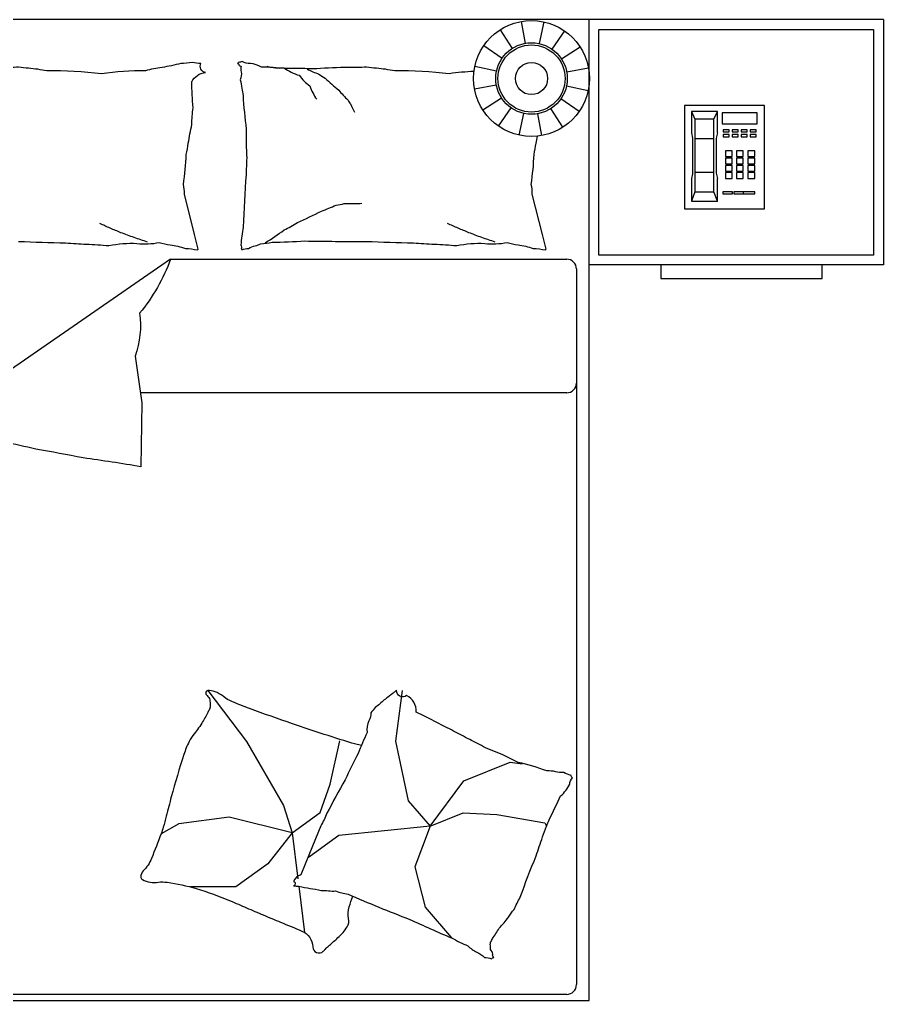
# Model space of a CAD drawing. Header units: inches. Extents: x 8.1 to 50.6, y 12.7 to 37.5.
# Drawn here: x 37.934 to 39.695, y 18.427 to 20.427 of the extents above; entities that cross this region are included whole.
import ezdxf

# ---------------------------------------------------------------- set-up
doc = ezdxf.new("R2010")
doc.units = ezdxf.units.IN
doc.header["$MEASUREMENT"] = 0
doc.layers.add('02', color=2, linetype='Continuous')

msp = doc.modelspace()

# ---------------------------------------------------------------- linework, layer by layer
at = {"layer": '02'}
for p, q in [((38.9566, 20.4235), (38.9647, 20.3789)), ((39.0027, 20.4227), (38.9931, 20.3784)), ((38.9137, 20.4065), (38.9383, 20.3684)), ((39.045, 20.4044), (39.0192, 20.3671)), ((38.8805, 20.3745), (38.9178, 20.3486)), ((39.0771, 20.3712), (39.039, 20.3467)), ((38.8622, 20.3321), (38.9065, 20.3226)), ((39.0941, 20.3283), (39.0495, 20.3202)), ((38.8614, 20.286), (38.906, 20.2941)), ((39.0933, 20.2822), (39.049, 20.2918)), ((38.8784, 20.2431), (38.9165, 20.2677)), ((39.075, 20.2399), (39.0377, 20.2657)), ((38.9105, 20.2099), (38.9363, 20.2472)), ((39.0418, 20.2078), (39.0173, 20.2459)), ((39.2898, 20.2525), (39.2898, 20.0417)), ((39.4527, 20.2525), (39.2898, 20.2525)), ((39.3573, 20.1965), (39.3573, 20.2402)), ((39.4527, 20.0417), (39.4527, 20.2525)), ((38.9528, 20.1916), (38.9624, 20.2359)), ((38.9989, 20.1908), (38.9908, 20.2354)), ((39.3037, 20.2399), (39.3037, 20.1965)), ((39.3037, 20.2399), (39.311, 20.2243)), ((39.3573, 20.2399), (39.3037, 20.2399)), ((39.311, 20.2243), (39.311, 20.0761)), ((39.3494, 20.2243), (39.311, 20.2243)), ((39.3494, 20.2243), (39.3573, 20.2399)), ((39.3494, 20.0761), (39.3494, 20.2243)), ((39.3666, 20.2371), (39.3666, 20.2145)), ((39.4376, 20.2371), (39.3666, 20.2371)), ((39.4376, 20.2145), (39.4376, 20.2371)), ((39.3666, 20.2145), (39.4376, 20.2145)), ((39.3683, 20.2026), (39.3683, 20.1984)), ((39.381, 20.2026), (39.3683, 20.2026)), ((39.381, 20.1984), (39.381, 20.2026)), ((39.3867, 20.2026), (39.3867, 20.1984)), ((39.3994, 20.2026), (39.3867, 20.2026)), ((39.3994, 20.1984), (39.3994, 20.2026)), ((39.405, 20.2026), (39.405, 20.1984)), ((39.4178, 20.2026), (39.405, 20.2026)), ((39.4178, 20.1984), (39.4178, 20.2026)), ((39.4234, 20.2026), (39.4234, 20.1984)), ((39.4361, 20.2026), (39.4234, 20.2026)), ((39.4361, 20.1984), (39.4361, 20.2026)), ((39.3037, 20.1965), (39.3061, 20.1853)), ((39.3061, 20.1853), (39.3061, 20.1131)), ((39.3494, 20.1843), (39.311, 20.1843)), ((39.3573, 20.1965), (39.3542, 20.1853)), ((39.3542, 20.1853), (39.3542, 20.1143)), ((39.3683, 20.1984), (39.381, 20.1984)), ((39.3683, 20.1928), (39.3683, 20.1885)), ((39.381, 20.1928), (39.3683, 20.1928)), ((39.3683, 20.1885), (39.381, 20.1885)), ((39.381, 20.1885), (39.381, 20.1928)), ((39.3867, 20.1984), (39.3994, 20.1984)), ((39.3867, 20.1928), (39.3867, 20.1885)), ((39.3994, 20.1928), (39.3867, 20.1928)), ((39.3867, 20.1885), (39.3994, 20.1885)), ((39.3994, 20.1885), (39.3994, 20.1928)), ((39.405, 20.1984), (39.4178, 20.1984)), ((39.405, 20.1928), (39.405, 20.1885)), ((39.4178, 20.1928), (39.405, 20.1928)), ((39.405, 20.1885), (39.4178, 20.1885)), ((39.4178, 20.1885), (39.4178, 20.1928)), ((39.4234, 20.1984), (39.4361, 20.1984)), ((39.4234, 20.1928), (39.4234, 20.1885)), ((39.4361, 20.1928), (39.4234, 20.1928)), ((39.4234, 20.1885), (39.4361, 20.1885)), ((39.4361, 20.1885), (39.4361, 20.1928)), ((39.3732, 20.1597), (39.3732, 20.1481)), ((39.387, 20.1597), (39.3732, 20.1597)), ((39.3732, 20.1481), (39.387, 20.1481)), ((39.3732, 20.1449), (39.3732, 20.1333)), ((39.387, 20.1449), (39.3732, 20.1449)), ((39.387, 20.1481), (39.387, 20.1597)), ((39.387, 20.1333), (39.387, 20.1449)), ((39.3958, 20.1597), (39.3958, 20.1481)), ((39.4096, 20.1597), (39.3958, 20.1597)), ((39.3958, 20.1481), (39.4096, 20.1481)), ((39.3958, 20.1449), (39.3958, 20.1333)), ((39.4096, 20.1449), (39.3958, 20.1449)), ((39.4096, 20.1481), (39.4096, 20.1597)), ((39.4096, 20.1333), (39.4096, 20.1449)), ((39.4192, 20.1597), (39.4192, 20.1481)), ((39.4329, 20.1597), (39.4192, 20.1597)), ((39.4192, 20.1481), (39.4329, 20.1481)), ((39.4192, 20.1449), (39.4192, 20.1333)), ((39.4329, 20.1449), (39.4192, 20.1449)), ((39.4329, 20.1481), (39.4329, 20.1597)), ((39.4329, 20.1333), (39.4329, 20.1449)), ((39.3732, 20.1333), (39.387, 20.1333)), ((39.3732, 20.1301), (39.3732, 20.1185)), ((39.387, 20.1301), (39.3732, 20.1301)), ((39.387, 20.1185), (39.387, 20.1301)), ((39.3958, 20.1333), (39.4096, 20.1333)), ((39.3958, 20.1301), (39.3958, 20.1185)), ((39.4096, 20.1301), (39.3958, 20.1301)), ((39.4096, 20.1185), (39.4096, 20.1301)), ((39.4192, 20.1333), (39.4329, 20.1333)), ((39.4192, 20.1301), (39.4192, 20.1185)), ((39.4329, 20.1301), (39.4192, 20.1301)), ((39.4329, 20.1185), (39.4329, 20.1301)), ((39.3061, 20.1131), (39.3037, 20.1034)), ((39.3037, 20.1034), (39.3037, 20.0568)), ((39.311, 20.1164), (39.3494, 20.1164)), ((39.3542, 20.1143), (39.3573, 20.1034)), ((39.3573, 20.0562), (39.3573, 20.1034)), ((39.3732, 20.1185), (39.387, 20.1185)), ((39.3732, 20.1153), (39.3732, 20.1036)), ((39.387, 20.1153), (39.3732, 20.1153)), ((39.3732, 20.1036), (39.387, 20.1036)), ((39.387, 20.1036), (39.387, 20.1153)), ((39.3958, 20.1185), (39.4096, 20.1185)), ((39.3958, 20.1153), (39.3958, 20.1036)), ((39.4096, 20.1153), (39.3958, 20.1153)), ((39.3958, 20.1036), (39.4096, 20.1036)), ((39.4096, 20.1036), (39.4096, 20.1153)), ((39.4192, 20.1185), (39.4329, 20.1185)), ((39.4192, 20.1153), (39.4192, 20.1036)), ((39.4329, 20.1153), (39.4192, 20.1153)), ((39.4192, 20.1036), (39.4329, 20.1036)), ((39.4329, 20.1036), (39.4329, 20.1153)), ((39.311, 20.0761), (39.3037, 20.0568)), ((39.311, 20.0761), (39.3494, 20.0761)), ((39.3573, 20.0568), (39.3494, 20.0761)), ((39.3679, 20.0761), (39.3679, 20.0721)), ((39.3878, 20.0761), (39.3679, 20.0761)), ((39.3679, 20.0721), (39.3878, 20.0721)), ((39.3878, 20.0721), (39.3878, 20.0761)), ((39.3905, 20.0761), (39.3905, 20.0721)), ((39.4329, 20.0761), (39.3905, 20.0761)), ((39.3905, 20.0721), (39.4329, 20.0721)), ((39.4103, 20.0721), (39.4103, 20.0761)), ((39.4329, 20.0721), (39.4329, 20.0761)), ((39.2898, 20.0417), (39.4527, 20.0417)), ((39.3037, 20.0568), (39.3573, 20.0568)), ((38.2418, 19.9388), (37.6237, 19.5114)), ((38.2418, 19.9388), (39.0495, 19.9388)), ((39.2412, 19.9273), (39.2412, 19.8993)), ((39.5705, 19.8993), (39.5705, 19.9273)), ((39.0695, 19.9188), (39.0695, 18.4595)), ((39.2412, 19.8993), (39.5705, 19.8993)), ((39.0495, 19.6662), (38.18, 19.6662)), ((38.3177, 19.0589), (38.3969, 18.955)), ((38.7143, 19.059), (38.7005, 18.9559)), ((38.3969, 18.955), (38.472, 18.8246)), ((38.5669, 18.868), (38.5866, 18.9569)), ((38.7005, 18.9559), (38.7263, 18.8339)), ((38.8398, 18.8751), (38.9344, 18.9129)), ((38.9344, 18.9129), (38.9585, 18.9095)), ((38.5471, 18.8107), (38.5669, 18.868)), ((38.771, 18.7823), (38.8398, 18.8751)), ((38.472, 18.8246), (38.4898, 18.7693)), ((38.7263, 18.8339), (38.771, 18.7823)), ((38.3613, 18.8009), (38.2585, 18.787)), ((38.4898, 18.7693), (38.3613, 18.8009)), ((38.4898, 18.7693), (38.5471, 18.8107)), ((38.771, 18.7823), (38.8381, 18.8098)), ((38.8381, 18.8098), (38.9069, 18.8064)), ((38.9069, 18.8064), (39.005, 18.7892)), ((38.2585, 18.787), (38.2225, 18.767)), ((38.771, 18.7823), (38.5852, 18.7634)), ((38.771, 18.7823), (38.7401, 18.6998)), ((39.005, 18.7892), (39.0083, 18.7827)), ((38.4898, 18.7693), (38.4404, 18.7061)), ((38.4898, 18.7693), (38.5016, 18.6752)), ((38.5852, 18.7634), (38.5354, 18.7273)), ((38.5354, 18.7273), (38.5233, 18.7187)), ((38.4404, 18.7061), (38.3751, 18.6586)), ((38.7401, 18.6998), (38.7607, 18.6173)), ((38.5034, 18.6604), (38.5152, 18.5658)), ((38.3751, 18.6586), (38.2822, 18.6586)), ((38.7607, 18.6173), (38.8143, 18.5547)), ((39.0495, 18.4395), (37.6437, 18.4395))]:
    msp.add_line(p, q, dxfattribs=at)
for points in [[(39.6953, 20.4273), (36.9953, 20.4273), (36.9953, 19.9273), (37.5953, 19.9273)], [(37.5953, 20.4273), (37.5953, 18.4273), (39.0953, 18.4273), (39.0953, 20.4273)], [(39.6953, 20.4273), (39.6953, 19.9273), (39.0953, 19.9273)]]:
    msp.add_lwpolyline(points, dxfattribs=at)
msp.add_lwpolyline([(39.1153, 20.4073), (39.6753, 20.4073), (39.6753, 19.9473), (39.1153, 19.9473)], close=True, dxfattribs=at)
for points in [[(38.8604, 20.3218, 0.01848), (38.8102, 20.317, 0.026564), (38.699, 20.3229, 0.017905), (38.6615, 20.3283, -0.033397), (38.6413, 20.3305, -0.03204), (38.6042, 20.3298, 0.018442), (38.5398, 20.3268, 0.010837), (38.4751, 20.3275, 0.014624), (38.4272, 20.3305, 0.111249), (38.4046, 20.3378, -0.153708), (38.3877, 20.3418, -0.076444), (38.3803, 20.3401, -0.215512), (38.3784, 20.338, -0.585858), (38.381, 20.335, 0.363489), (38.3859, 20.3324, 0.191716), (38.3859, 20.3209, -0.129675), (38.384, 20.3043, -0.01735), (38.387, 20.2875, 0.019326), (38.3896, 20.2724, 0.018818), (38.3962, 20.204, 0.021828), (38.3971, 20.1448, 0.006204), (38.3957, 20.1109, 0.001963), (38.3896, 20.004, 0.028341), (38.3853, 19.9679, -0.117014), (38.3859, 19.959, -0.36606), (38.3873, 19.958, -0.03973), (38.4009, 19.9609, -0.048309), (38.4146, 19.9663, 0.062981), (38.4253, 19.9702, 0.04058), (38.4487, 19.9736, 0.014345), (38.5154, 19.9759, 0.005484), (38.6409, 19.9751, 0.007153), (38.737, 19.9721, 0.008762), (38.7796, 19.9694, -0.008153), (38.8253, 19.9665, -0.06251), (38.8824, 19.9709, 0.078669), (38.928, 19.9729, 0.047825), (38.9504, 19.9682, -0.034494), (38.9811, 19.9609, -0.023571), (39.0065, 19.9578, -0.510228), (39.0074, 19.959), (38.9999, 19.989), (38.9793, 20.0716, 0.073041), (38.9773, 20.0912, 0.023305), (38.983, 20.1523, 0.018299), (38.9871, 20.1751, -0.004151), (38.9897, 20.1895, -0.042281)], [(38.2851, 20.3005, -0.263368), (38.313, 20.3193, -0.494818), (38.3038, 20.338, -0.049225), (38.2862, 20.3398, -0.036831), (38.2625, 20.338, -0.031893), (38.2245, 20.3299, 0.035782), (38.1906, 20.3229, 0.032941), (38.101, 20.317, 0.026564), (37.9897, 20.3229, 0.017905), (37.9522, 20.3283, -0.033397), (37.932, 20.3305, -0.03204), (37.8949, 20.3298, 0.018442), (37.8306, 20.3268, 0.000206), (37.8294, 20.3268, 0.014624)], [(38.4384, 20.3324, 0.088153), (38.473, 20.3289, 0.088153), (38.5042, 20.3137, 0.077547), (38.5258, 20.292, 0.077547), (38.5398, 20.2649)], [(38.5204, 20.3267, 0.027842), (38.5442, 20.3161, 0.048685), (38.5567, 20.308, 0.023666), (38.5847, 20.2837, 0.031223), (38.6037, 20.263, 0.046801), (38.6088, 20.2553, 0.023191), (38.6168, 20.2386)], [(37.9316, 19.9751, 0.007153), (38.0278, 19.9721, 0.008762), (38.0703, 19.9694, -0.008153), (38.116, 19.9665, -0.06251), (38.1732, 19.9709, 0.078669), (38.2188, 19.9729, 0.047825), (38.2411, 19.9682, -0.034494), (38.2719, 19.9609, -0.023571), (38.2972, 19.9578, -0.510228), (38.2982, 19.959), (38.2907, 19.989), (38.27, 20.0716, 0.073041), (38.2681, 20.0912, 0.023305), (38.2738, 20.1523, 0.018299), (38.2779, 20.1751, -0.01097), (38.2852, 20.2131, -0.042281), (38.2881, 20.2474, -0.027201), (38.2852, 20.3008)], [(38.4347, 19.9721, 0.016108), (38.4736, 19.9983, 0.024599), (38.5004, 20.0134, 0.009477), (38.5495, 20.0367, 0.015937), (38.5793, 20.0491, 0.072521), (38.5956, 20.0526, 0.033339), (38.6319, 20.0528)], [(38.1947, 19.9736, 0.009729), (38.1674, 19.9827, 0.009729), (38.1405, 19.9928, 0.007971), (38.1187, 20.0018, 0.007971), (38.0973, 20.0115)], [(38.9039, 19.9736, 0.009729), (38.8766, 19.9827, 0.009729), (38.8497, 19.9928, 0.007971), (38.8279, 20.0018, 0.007971), (38.8065, 20.0115)], [(38.2418, 19.9388, -0.085272), (38.1785, 19.8287, -0.124044), (38.1693, 19.7411), (38.1829, 19.6457), (38.1812, 19.5156)], [(38.1812, 19.5156, 0.007867), (38.0635, 19.5334, 0.009508), (37.9668, 19.5514, 0.006616), (37.9018, 19.5658, -0.023828), (37.8836, 19.5691, -0.080713), (37.865, 19.5686, -0.009591), (37.7124, 19.5367, -0.013133), (37.6789, 19.5281, -0.007859), (37.6237, 19.5114)], [(38.6313, 18.9469, -0.025626), (38.6197, 18.9497, -0.0108), (38.4904, 18.9913, -0.00456), (38.4029, 19.0225, -0.01125), (38.3678, 19.0363, -0.069394), (38.349, 19.0474, 0.079756), (38.3324, 19.0568, 0.106399), (38.3177, 19.0589, 0.328642), (38.3137, 19.0555, 0.299547), (38.3161, 19.049, -0.189917), (38.3216, 19.0402, -0.033518), (38.3227, 19.0299, -0.075627), (38.3223, 19.0254, -0.053489), (38.3193, 19.0175, -0.017838), (38.3072, 18.9955, -0.038394), (38.29, 18.9712, 0.059529), (38.2796, 18.9551, 0.035943), (38.269, 18.9289, 0.011245), (38.2433, 18.8426, 0.006203), (38.2331, 18.803, -0.010783), (38.227, 18.7803, -0.019485), (38.2225, 18.767, -0.005062), (38.2029, 18.7168, -0.101392), (38.1861, 18.6915, 0.223768), (38.1813, 18.6781, 0.25558), (38.1844, 18.6735, 0.081563), (38.2001, 18.6684, 0.071805), (38.2172, 18.6683, -0.069985), (38.2347, 18.6682, -0.03546), (38.2943, 18.6552, -0.029432), (38.3633, 18.6305, -0.001554), (38.3966, 18.6161, 0.00152), (38.4307, 18.6015, 0.004735), (38.466, 18.5868, -0.00382), (38.5097, 18.5688, -0.296001), (38.5316, 18.5364, 0.649774), (38.5531, 18.5274, 0.02319), (38.5576, 18.532, -0.0288), (38.5612, 18.5357, -0.005727), (38.5678, 18.5415, 0.004358), (38.5765, 18.5491, 0.027528), (38.5935, 18.566, 0.046214), (38.6021, 18.5774, 0.194121), (38.6048, 18.5941, -0.133719), (38.606, 18.6181, -0.005779), (38.6135, 18.6401, -0.008882)]]:
    msp.add_lwpolyline(points, format="xyb", dxfattribs=at)
msp.add_lwpolyline([(39.0371, 18.8442, 0.101392), (39.0558, 18.8681, -0.223768), (39.0616, 18.8811, -0.25558), (39.0589, 18.8859, -0.081563), (39.0436, 18.8922, -0.071805), (39.0266, 18.8936, 0.069985), (39.0091, 18.8951, 0.03546), (38.9507, 18.9126, 0.029432), (38.8838, 18.9425, 0.001554), (38.8517, 18.9594, -0.00152), (38.8188, 18.9766, -0.004735), (38.7848, 18.9939, 0.00382), (38.7425, 19.0153, 0.296001), (38.7232, 19.0492, -0.649774), (38.7025, 19.0598, -0.02319), (38.6976, 19.0556, 0.0288), (38.6937, 19.0522, 0.005727), (38.6867, 19.0469, -0.004358), (38.6775, 19.04, -0.027528), (38.6592, 19.0245, -0.046214), (38.6498, 19.0138, -0.194121), (38.6458, 18.9974, 0.133719), (38.6427, 18.9735, 0.011505), (38.6241, 18.9311, 0.008882), (38.5978, 18.8773, 0.012426), (38.5607, 18.8089, -0.033612), (38.548, 18.7831), (38.525, 18.7268), (38.5072, 18.6833, 0.224341), (38.4927, 18.67, -0.722772), (38.4925, 18.6612, -0.103513), (38.4963, 18.6607, 0.053465), (38.5035, 18.6604, 0.030109), (38.5265, 18.6558, -0.031436), (38.5486, 18.6514, -0.05324), (38.5638, 18.6509, 0.05518), (38.5784, 18.6505, 0.056271), (38.6037, 18.6439, 0.0108), (38.7294, 18.5925, 0.00456), (38.8143, 18.5547, 0.01125), (38.8482, 18.5383, 0.069394), (38.8661, 18.5257, -0.079756), (38.8819, 18.5151, -0.106399), (38.8964, 18.5119, -0.328642), (38.9007, 18.515, -0.299547), (38.8988, 18.5216, 0.189917), (38.894, 18.5308, 0.033518), (38.8936, 18.5412, 0.075627), (38.8944, 18.5457, 0.053489), (38.898, 18.5533, 0.017838), (38.9118, 18.5743, 0.038394), (38.9308, 18.5972, -0.059529), (38.9424, 18.6125, -0.035943), (38.9549, 18.6377, -0.011245), (38.9871, 18.7219, -0.006203), (39.0004, 18.7605, 0.010783), (39.0083, 18.7827, 0.019485), (39.0137, 18.7956, 0.005062)], format="xyb", close=True, dxfattribs=at)
for radius in [0.1182, 0.0729, 0.0684, 0.0328]:
    msp.add_circle((38.9778, 20.3072), radius, dxfattribs=at)
for centre, start, end in [((39.0495, 19.9188), 0, 90), ((39.0495, 19.6862), 270, 0), ((39.0495, 18.4595), 270, 0)]:
    msp.add_arc(centre, 0.02, start, end, dxfattribs=at)

doc.saveas('drawing.dxf')
